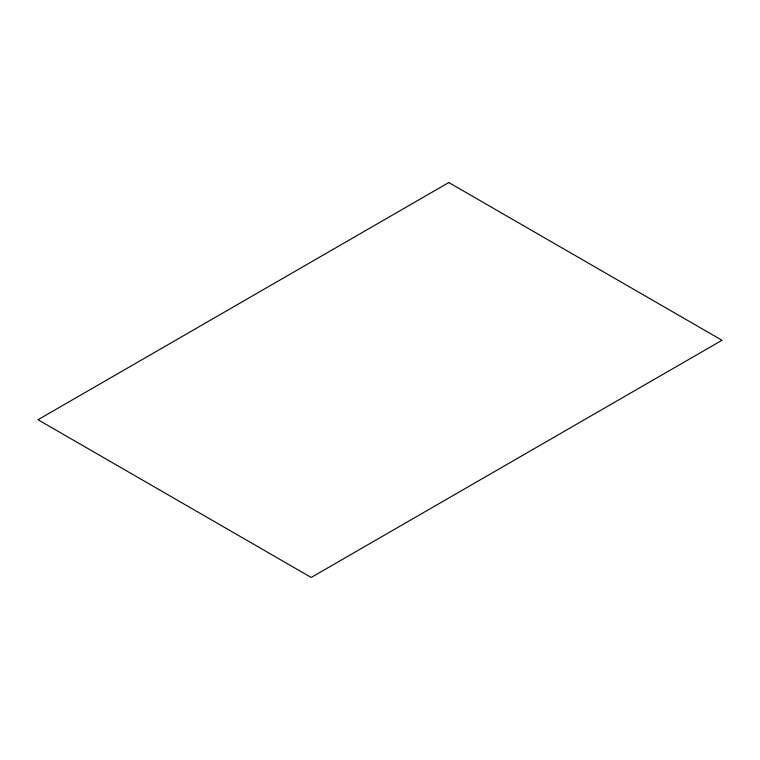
<?xml version="1.0" encoding="UTF-8"?>
<svg xmlns="http://www.w3.org/2000/svg" width="760" height="760" viewBox="0 0 760 760"><rect width="100%" height="100%" fill="white"/><g stroke="black" fill="none" stroke-linecap="round" stroke-linejoin="round"><path stroke-width="1.14" d="M448.808 182.552L38 419.729L311.191 577.448L722 340.271L448.808 182.552"/></g></svg>
